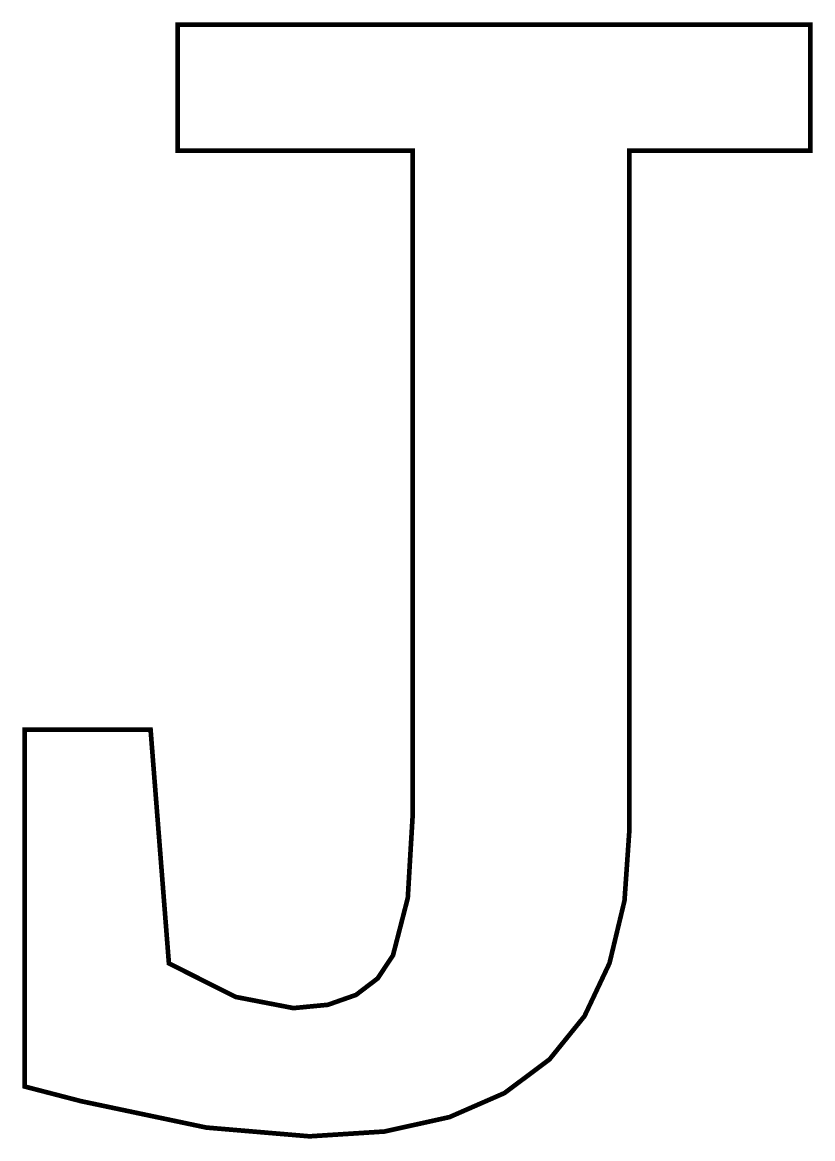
# Model space of a CAD drawing. Extents: x -1.54 to 2, y -2.54 to 2.46.
import ezdxf

# ---------------------------------------------------------------- set-up
doc = ezdxf.new("R2010")
doc.units = 0
doc.header["$MEASUREMENT"] = 0

msp = doc.modelspace()

# ---------------------------------------------------------------- linework, layer by layer
at = {"color": 0, "const_width": 0.0209}
msp.add_lwpolyline([(-1.5332, -2.3055), (-1.5332, -0.706), (-0.9683, -0.706), (-0.8861, -1.7536), (-0.5872, -1.9039), (-0.3278, -1.954), (-0.1731, -1.9392), (-0.047, -1.8949), (0.0502, -1.821), (0.1189, -1.7176), (0.1853, -1.4605), (0.2076, -1.0837), (0.2076, 1.8887), (-0.8467, 1.8887), (-0.8467, 2.4536), (1.9909, 2.4536), (1.9909, 1.8887), (1.1797, 1.8887), (1.1797, -1.1493), (1.1573, -1.4725), (1.09, -1.7528), (0.9779, -1.9899), (0.8209, -2.1839), (0.619, -2.3348), (0.3724, -2.4425), (0.0808, -2.5071), (-0.2555, -2.5287), (-0.7186, -2.4894), (-1.2803, -2.3711), (-1.5332, -2.3055)], close=True, dxfattribs=at)

doc.saveas('drawing.dxf')
